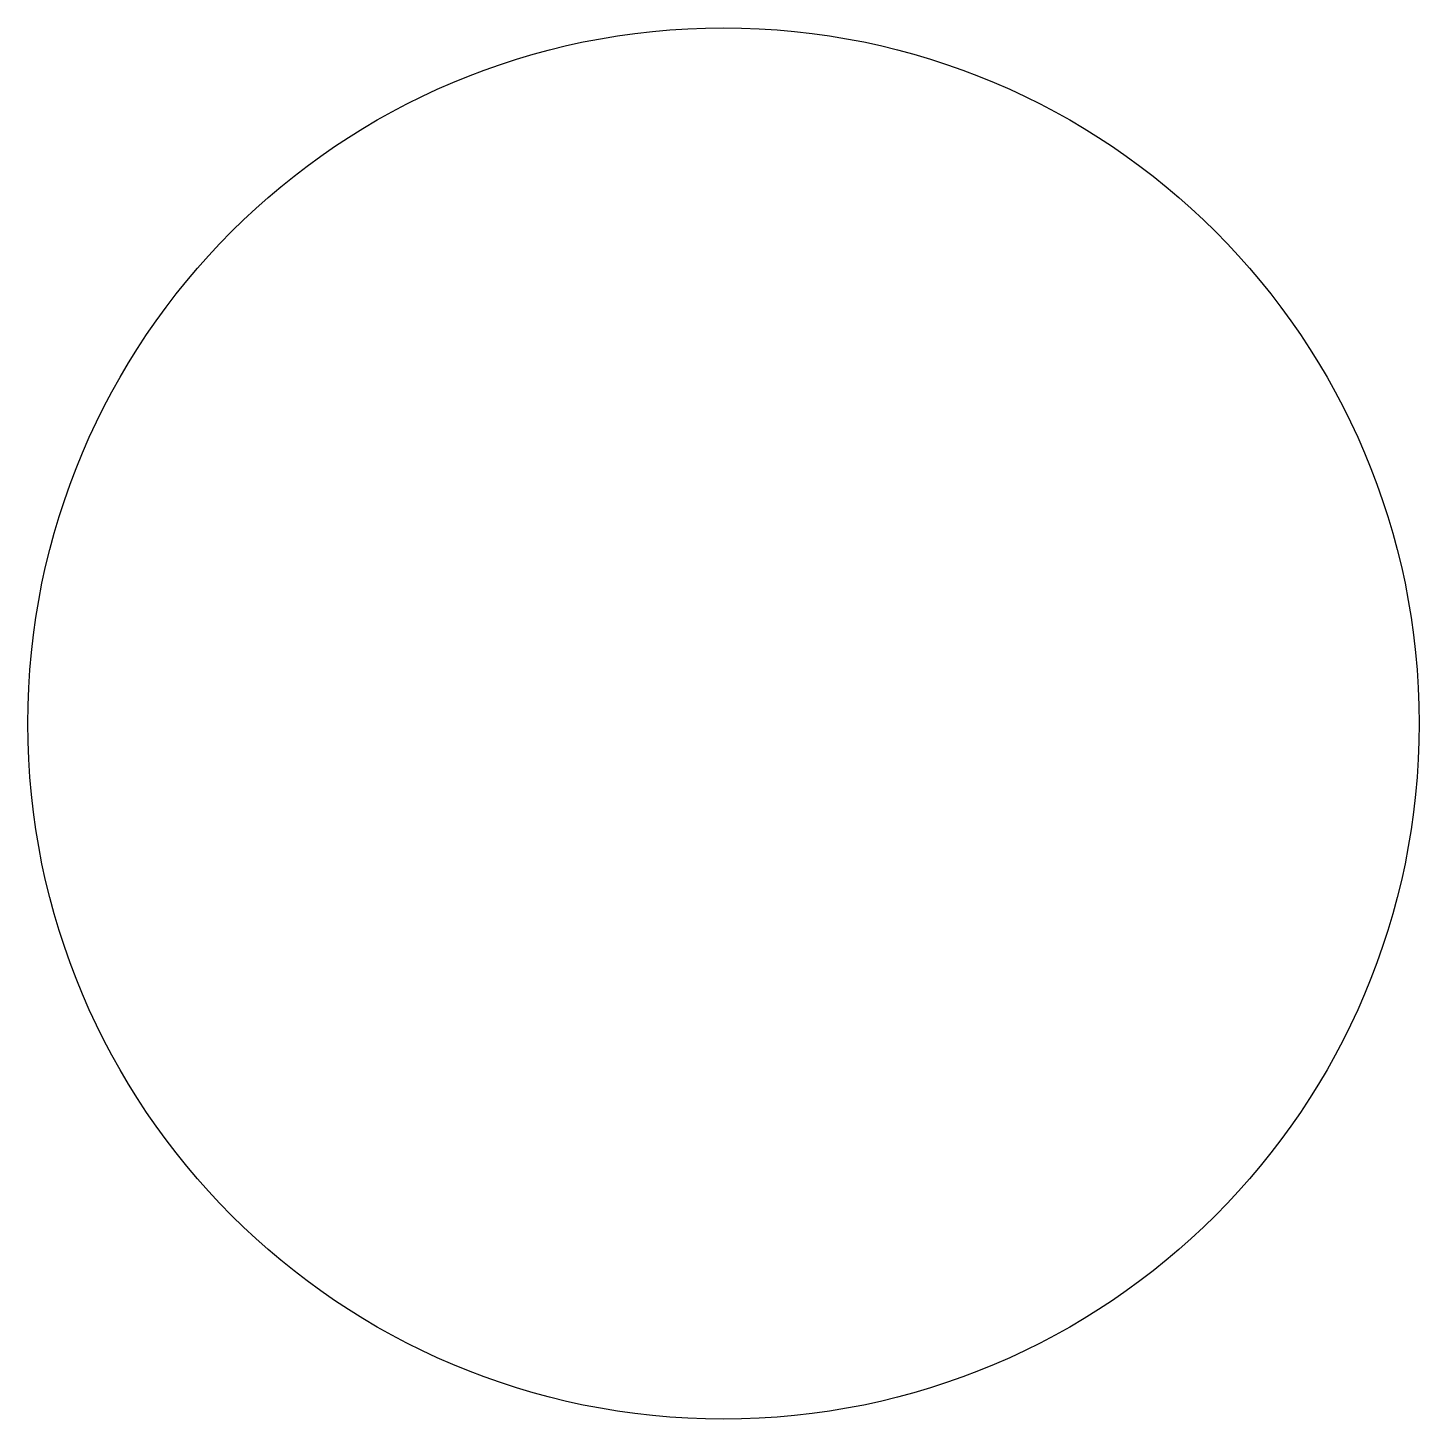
# Model space of a CAD drawing. Header units: metres. Extents: x 2810767.64 to 2810768.74, y 1184048.01 to 1184049.11.
import ezdxf

# ---------------------------------------------------------------- set-up
doc = ezdxf.new("R2010")
doc.units = ezdxf.units.M
doc.layers.add('war_bauwerk', color=7, linetype='Continuous')

msp = doc.modelspace()

# ---------------------------------------------------------------- linework, layer by layer
at = {"layer": 'war_bauwerk'}
msp.add_circle((2810768.194, 1184048.559), 0.55, dxfattribs=at)

doc.saveas('drawing.dxf')
